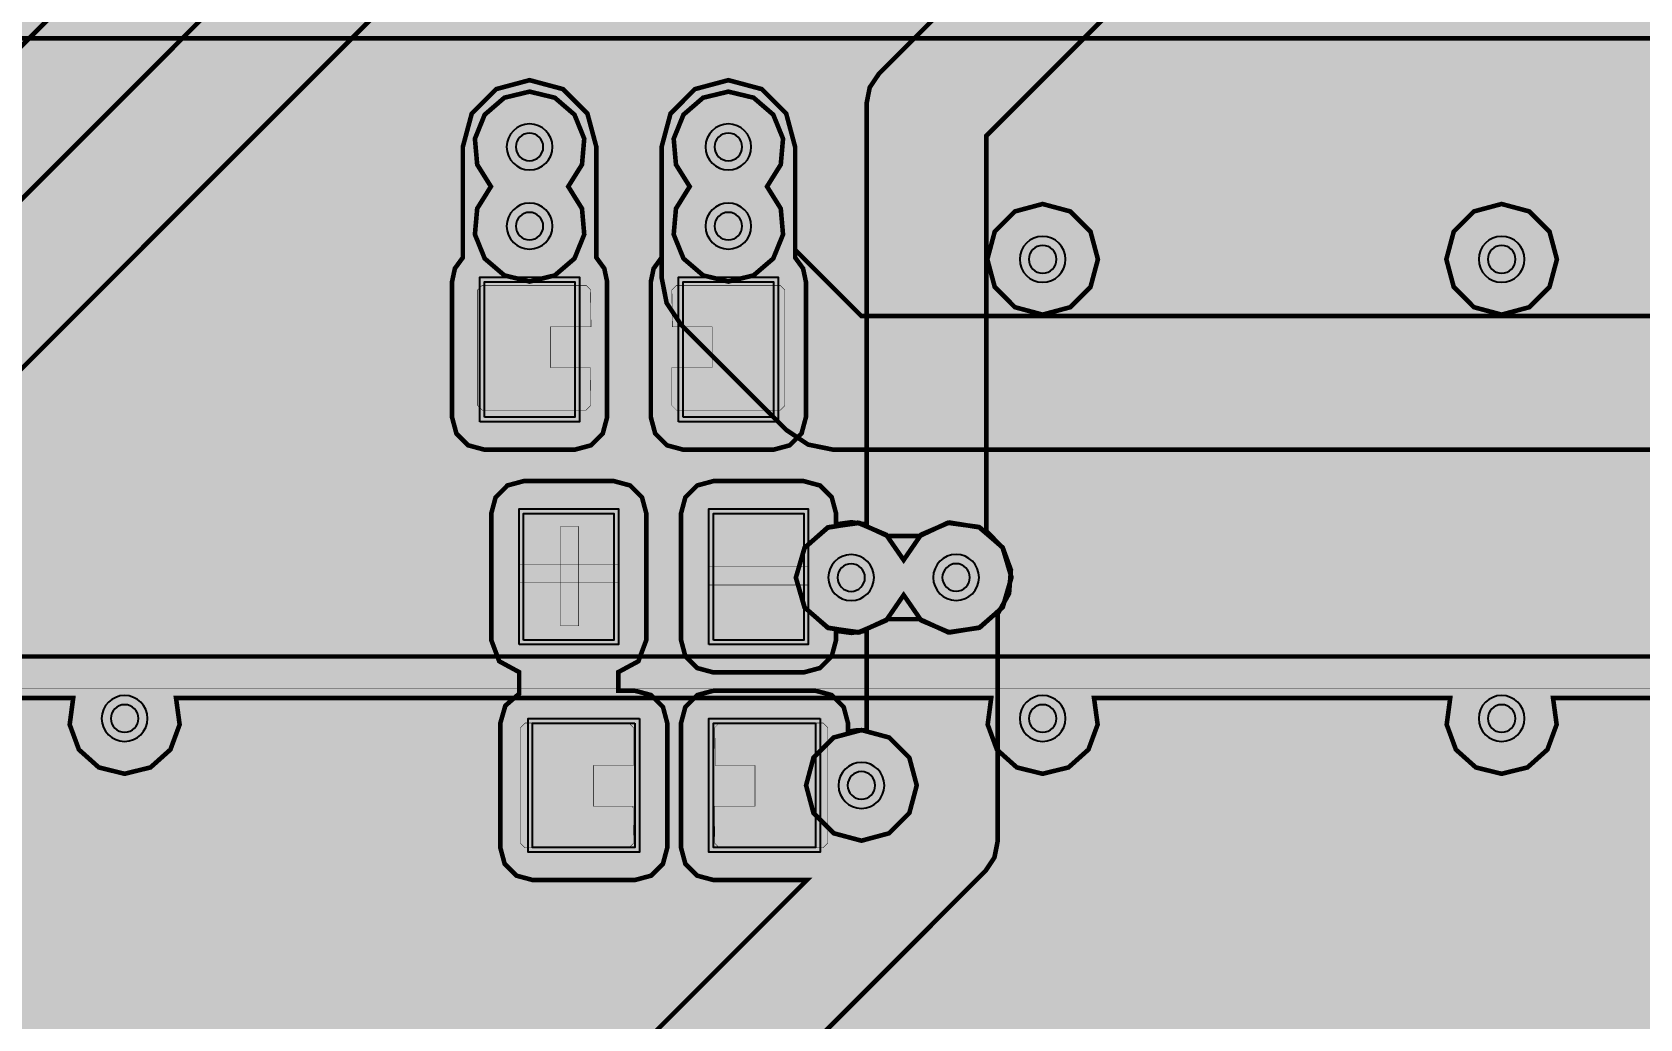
# Model space of a CAD drawing. Header units: millimetres. Extents: x -61 to 56, y -72 to 70.
# Drawn here: x -15.11 to 2.69, y -29.9 to -18.99 of the extents above; entities that cross this region are included whole.
import ezdxf

# ---------------------------------------------------------------- set-up
doc = ezdxf.new("R2010")
doc.units = ezdxf.units.MM
doc.header["$MEASUREMENT"] = 0
for name, color, linetype, true_color in [('02GND', 7, 'Continuous', 0x999966), ('03POWER', 7, 'Continuous', 0x008000), ('Bottom-Layer', 7, 'Continuous', 0x0000ff), ('Document-Layer', 7, 'Continuous', 0xffffff), ('Hole-Layer', 7, 'Continuous', 0x222222), ('Multi-Layer', 7, 'Continuous', 0xc0c0c0), ('Top-Layer', 7, 'Continuous', 0xff0000), ('Top-Paste-Mask-Layer', 7, 'Continuous', 0x808080), ('Top-Silkscreen-Layer', 7, 'Continuous', 0xffcc00), ('Top-Solder-Mask-Layer', 7, 'Continuous', 0x800080)]:
    doc.layers.add(name, color=color, linetype=linetype, true_color=true_color)

msp = doc.modelspace()

# ---------------------------------------------------------------- hatches: boundary and pattern name
at = {"layer": '02GND'}
for points in [[(-49.642, 52.153), (49.642, 52.153), (49.642, -62.142), (-49.642, -62.142)], [(-9.6, -21.748), (-9.321, -21.68), (-9.103, -21.493), (-8.995, -21.227), (-9.02, -20.941), (-9.172, -20.697), (-9.02, -20.454), (-8.995, -20.168), (-9.103, -19.902), (-9.321, -19.714), (-9.6, -19.647), (-9.879, -19.714), (-10.097, -19.902), (-10.205, -20.168), (-10.18, -20.454), (-10.028, -20.697), (-10.18, -20.941), (-10.205, -21.227), (-10.097, -21.493), (-9.879, -21.68)], [(-7.4, -21.748), (-7.121, -21.68), (-6.903, -21.493), (-6.795, -21.227), (-6.82, -20.941), (-6.972, -20.697), (-6.82, -20.454), (-6.795, -20.168), (-6.903, -19.902), (-7.121, -19.714), (-7.4, -19.647), (-7.679, -19.714), (-7.897, -19.902), (-8.005, -20.168), (-7.98, -20.454), (-7.828, -20.697), (-7.98, -20.941), (-8.005, -21.227), (-7.897, -21.493), (-7.679, -21.68)], [(-6.653, -25.024), (-6.558, -25.351), (-6.302, -25.577), (-5.966, -25.631), (-5.653, -25.497), (-5.46, -25.216), (-5.266, -25.497), (-4.952, -25.63), (-4.616, -25.575), (-4.362, -25.348), (-4.267, -25.021), (-4.362, -24.694), (-4.618, -24.468), (-4.954, -24.414), (-5.267, -24.548), (-5.46, -24.829), (-5.654, -24.549), (-5.968, -24.416), (-6.304, -24.471), (-6.558, -24.697)], [(-6.54, -27.322), (-6.458, -27.628), (-6.234, -27.852), (-5.927, -27.934), (-5.621, -27.852), (-5.397, -27.628), (-5.315, -27.322), (-5.397, -27.016), (-5.621, -26.792), (-5.927, -26.71), (-6.234, -26.792), (-6.458, -27.016)]]:
    msp.add_hatch(color=256, dxfattribs=at).paths.add_polyline_path(points)
at = {"layer": '03POWER'}
for points in [[(48.499, -56.042), (48.581, -56.348), (48.806, -56.572), (49.112, -56.654), (49.418, -56.571), (49.642, -56.346), (49.642, -62.142), (44.192, -62.142), (44.393, -61.957), (44.493, -61.703), (44.472, -61.43), (45.189, -61.704), (45.95, -61.804), (46.713, -61.727), (47.438, -61.475), (48.085, -61.064), (48.62, -60.514), (49.014, -59.855), (49.245, -59.123), (49.302, -58.358), (49.18, -57.601), (48.887, -56.892), (48.438, -56.269), (47.858, -55.767), (47.177, -55.412), (46.434, -55.224), (45.666, -55.212), (44.917, -55.378), (44.226, -55.712), (43.631, -56.196), (43.164, -56.805), (42.849, -57.504), (42.704, -58.258), (42.737, -59.024), (42.946, -59.763), (43.32, -60.433), (43.838, -60.999), (-43.362, -60.999), (-43.621, -61.056), (-43.831, -61.218), (-43.953, -61.453), (-43.964, -61.718), (-43.863, -61.963), (-43.667, -62.142), (-49.642, -62.142), (-49.642, -56.582), (-49.433, -56.797), (-49.148, -56.888), (-48.853, -56.832), (-49.162, -57.541), (-49.298, -58.303), (-49.253, -59.075), (-49.03, -59.816), (-48.641, -60.484), (-48.107, -61.044), (-47.458, -61.464), (-46.728, -61.722), (-45.959, -61.803), (-45.192, -61.703), (-44.469, -61.428), (-43.83, -60.992), (-43.31, -60.419), (-42.937, -59.741), (-42.732, -58.995), (-42.707, -58.222), (-42.861, -57.464), (-43.188, -56.763), (-43.668, -56.157), (-44.277, -55.679), (-44.979, -55.356), (-45.738, -55.205), (-46.511, -55.234), (-47.256, -55.443), (-47.932, -55.818), (-48.502, -56.341), (-48.5, -56.309), (-48.499, -56.277), (-48.499, 51.315), (-19.403, 51.315), (-19.629, 51.144), (-19.755, 50.889), (-19.751, 50.604), (-19.619, 50.352), (-19.388, 50.187), (-19.658, 49.977), (-19.773, 49.655), (-19.698, 49.322), (-19.455, 49.081), (-19.684, 48.858), (-19.769, 48.551), (-19.689, 48.242), (-19.463, 48.016), (-19.155, 47.934), (-18.847, 48.018), (-18.624, 48.246), (-18.545, 48.556), (-18.633, 48.863), (-18.864, 49.083), (-18.625, 49.324), (-18.551, 49.655), (-18.665, 49.975), (-18.931, 50.185), (-18.698, 50.349), (-18.565, 50.601), (-18.56, 50.887), (-18.685, 51.143), (-18.912, 51.315), (48.426, 51.315), (48.499, 51.242)], [(22.849, 14.008), (22.931, 13.703), (23.153, 13.479), (23.457, 13.396), (23.763, 13.475), (23.763, -5.557), (23.538, -5.683), (23.384, -5.89), (23.33, -6.142), (23.384, -6.394), (23.538, -6.602), (23.763, -6.727), (23.763, -10.399), (23.491, -10.504), (23.299, -10.723), (23.23, -11.006), (23.299, -11.289), (23.491, -11.508), (23.763, -11.613), (23.763, -18.066), (15.932, -25.896), (-24.557, -25.896), (-24.694, -25.924), (-24.811, -26.001), (-28.007, -29.198), (-28.085, -29.314), (-28.112, -29.451), (-28.112, -54.99), (-28.085, -55.127), (-28.007, -55.243), (-26.976, -56.274), (-26.86, -56.352), (-26.723, -56.379), (9.142, -56.379), (9.279, -56.352), (9.395, -56.274), (10.695, -54.974), (10.772, -54.858), (10.799, -54.721), (10.799, -52.307), (11.028, -52.521), (11.331, -52.594), (11.632, -52.508), (11.85, -52.284), (11.93, -51.982), (11.85, -51.68), (11.632, -51.456), (11.331, -51.37), (11.028, -51.443), (10.799, -51.657), (10.799, -47.227), (10.995, -47.422), (11.255, -47.511), (11.529, -47.477), (11.76, -47.326), (11.901, -47.089), (11.924, -46.815), (12.235, -46.82), (12.508, -46.673), (12.674, -46.41), (12.689, -46.1), (12.55, -45.822), (12.293, -45.648), (11.983, -45.623), (11.701, -45.753), (11.519, -46.004), (11.484, -46.313), (11.224, -46.297), (10.981, -46.391), (10.799, -46.577), (10.799, -42.147), (11.028, -42.361), (11.331, -42.434), (11.632, -42.348), (11.85, -42.124), (11.93, -41.822), (11.85, -41.52), (11.632, -41.296), (11.331, -41.21), (11.028, -41.283), (10.799, -41.497), (10.799, -38.045), (11.003, -37.842), (11.303, -37.861), (11.576, -37.736), (11.756, -37.495), (11.8, -37.198), (21.07, -37.198), (21.334, -37.337), (21.633, -37.334), (21.895, -37.19), (21.992, -37.155), (22.076, -37.093), (32.363, -26.806), (32.441, -26.689), (32.468, -26.552), (32.468, -1.1), (32.789, -1.031), (33.029, -0.805), (33.117, -0.489), (33.029, -0.172), (32.789, 0.054), (32.468, 0.122), (32.468, 3.331), (32.469, 3.354), (32.47, 3.377), (32.469, 3.4), (32.468, 3.422), (32.468, 16.054), (32.441, 16.191), (32.363, 16.308), (30.904, 17.766), (31.094, 18.043), (31.109, 18.378), (30.946, 18.671), (30.652, 18.834), (30.317, 18.817), (30.041, 18.627), (29.934, 18.688), (29.813, 18.709), (26.824, 18.709), (27.107, 18.822), (27.3, 19.057), (27.357, 19.356), (27.262, 19.645), (27.04, 19.853), (26.746, 19.928), (26.451, 19.853), (26.229, 19.645), (26.135, 19.356), (26.191, 19.057), (26.385, 18.822), (26.667, 18.709), (26.105, 18.709), (25.968, 18.682), (25.852, 18.604), (23.868, 16.62), (23.79, 16.504), (23.763, 16.367), (23.763, 14.541), (23.457, 14.62), (23.153, 14.537), (22.931, 14.313)], [(-27.652, -29.493), (-24.845, -26.686), (-24.698, -26.99), (-24.413, -27.17), (-24.076, -27.171), (-23.789, -26.994), (-23.64, -26.692), (-23.673, -26.356), (-14.651, -26.356), (-14.69, -26.649), (-14.588, -26.926), (-14.368, -27.123), (-14.082, -27.194), (-13.795, -27.123), (-13.575, -26.926), (-13.473, -26.649), (-13.513, -26.356), (-4.491, -26.356), (-4.53, -26.649), (-4.428, -26.926), (-4.208, -27.123), (-3.922, -27.194), (-3.635, -27.123), (-3.415, -26.926), (-3.313, -26.649), (-3.353, -26.356), (0.589, -26.356), (0.55, -26.649), (0.652, -26.926), (0.872, -27.123), (1.158, -27.194), (1.445, -27.123), (1.665, -26.926), (1.767, -26.649), (1.727, -26.356), (10.749, -26.356), (10.71, -26.649), (10.812, -26.926), (11.032, -27.123), (11.318, -27.194), (11.605, -27.123), (11.825, -26.926), (11.927, -26.649), (11.887, -26.356), (16.081, -26.356), (16.12, -26.348), (16.153, -26.326), (20.875, -21.604), (21.016, -21.903), (21.292, -22.085), (21.623, -22.097), (21.911, -21.935), (22.073, -21.646), (22.061, -21.316), (21.88, -21.04), (21.581, -20.898), (24.193, -18.286), (24.215, -18.253), (24.223, -18.214), (24.223, -11.485), (24.393, -11.272), (24.454, -11.006), (24.393, -10.74), (24.223, -10.527), (24.223, -6.686), (24.465, -6.461), (24.554, -6.142), (24.465, -5.824), (24.223, -5.598), (24.223, 16.325), (26.147, 18.249), (29.771, 18.249), (29.916, 18.105), (30.08, 17.805), (30.38, 17.64), (32.008, 16.012), (32.008, 14.546), (31.729, 14.664), (31.427, 14.633), (31.177, 14.461), (31.04, 14.19), (30.75, 14.208), (30.484, 14.091), (30.302, 13.864), (30.246, 13.578), (30.327, 13.299), (30.529, 13.089), (30.805, 12.996), (31.092, 13.04), (31.327, 13.213), (31.455, 13.474), (31.743, 13.455), (32.008, 13.571), (32.008, 9.466), (31.696, 9.588), (31.366, 9.526), (31.118, 9.301), (31.026, 8.978), (31.118, 8.656), (31.366, 8.43), (31.696, 8.369), (32.008, 8.49), (32.008, 3.97), (31.732, 3.976), (31.482, 3.86), (31.308, 3.646), (31.245, 3.377), (31.308, 3.108), (31.482, 2.894), (31.732, 2.778), (32.008, 2.783), (32.008, -0.131), (31.922, -0.301), (31.893, -0.489), (31.922, -0.676), (32.008, -0.846), (32.008, -10.854), (31.696, -10.732), (31.366, -10.794), (31.118, -11.019), (31.026, -11.342), (31.118, -11.664), (31.366, -11.89), (31.696, -11.951), (32.008, -11.83), (32.008, -15.934), (31.696, -15.812), (31.366, -15.874), (31.118, -16.099), (31.026, -16.422), (31.118, -16.744), (31.366, -16.97), (31.696, -17.031), (32.008, -16.91), (32.008, -26.094), (31.693, -25.972), (31.361, -26.036), (31.114, -26.267), (31.026, -26.593), (31.125, -26.916), (31.381, -27.137), (22.034, -36.485), (21.822, -36.236), (21.513, -36.131), (21.193, -36.2), (20.955, -36.424), (20.866, -36.738), (11.512, -36.738), (11.263, -36.651), (11, -36.678), (10.773, -36.812), (10.623, -37.03), (10.58, -37.29), (10.649, -37.545), (10.369, -37.825), (10.347, -37.858), (10.34, -37.897), (10.34, -54.679), (9.1, -55.919), (-26.681, -55.919), (-27.652, -54.948)], [(-7.4, -21.748), (-7.121, -21.68), (-6.903, -21.493), (-6.795, -21.227), (-6.82, -20.941), (-6.972, -20.697), (-6.82, -20.454), (-6.795, -20.168), (-6.903, -19.902), (-7.121, -19.714), (-7.4, -19.647), (-7.679, -19.714), (-7.897, -19.902), (-8.005, -20.168), (-7.98, -20.454), (-7.828, -20.697), (-7.98, -20.941), (-8.005, -21.227), (-7.897, -21.493), (-7.679, -21.68)], [(-4.534, -21.502), (-4.452, -21.808), (-4.228, -22.032), (-3.922, -22.114), (-3.616, -22.032), (-3.392, -21.808), (-3.31, -21.502), (-3.392, -21.196), (-3.616, -20.972), (-3.922, -20.89), (-4.228, -20.972), (-4.452, -21.196)], [(0.546, -21.502), (0.628, -21.808), (0.852, -22.032), (1.158, -22.114), (1.464, -22.032), (1.688, -21.808), (1.77, -21.502), (1.688, -21.196), (1.464, -20.972), (1.158, -20.89), (0.852, -20.972), (0.628, -21.196)], [(-6.653, -25.024), (-6.558, -25.351), (-6.302, -25.577), (-5.966, -25.631), (-5.653, -25.497), (-5.46, -25.216), (-5.266, -25.497), (-4.952, -25.63), (-4.616, -25.575), (-4.362, -25.348), (-4.267, -25.021), (-4.362, -24.694), (-4.618, -24.468), (-4.954, -24.414), (-5.267, -24.548), (-5.46, -24.829), (-5.654, -24.549), (-5.968, -24.416), (-6.304, -24.471), (-6.558, -24.697)]]:
    msp.add_hatch(color=256, dxfattribs=at).paths.add_polyline_path(points)
at = {"layer": 'Bottom-Layer'}
for points in [[(-49.642, -62.142), (-49.642, 52.153), (49.642, 52.153), (49.642, -62.142)], [(-35.586, -23.126), (-40.612, -23.126), (-41.097, -23.042), (-41.581, -23.124), (-42.011, -23.362), (-42.338, -23.729), (-42.524, -24.184), (-42.541, -24.157), (-42.559, -24.132), (-42.441, -23.865), (-42.46, -23.574), (-42.611, -23.325), (-42.861, -23.174), (-43.152, -23.155), (-43.418, -23.273), (-43.685, -23.155), (-43.976, -23.174), (-44.225, -23.325), (-44.376, -23.574), (-44.395, -23.865), (-44.277, -24.132), (-44.39, -24.373), (-44.39, -24.639), (-44.277, -24.88), (-44.395, -25.147), (-44.376, -25.438), (-44.225, -25.687), (-43.976, -25.838), (-43.685, -25.857), (-43.418, -25.739), (-43.152, -25.857), (-42.861, -25.838), (-42.611, -25.687), (-42.46, -25.438), (-42.441, -25.147), (-42.559, -24.88), (-42.54, -24.853), (-42.522, -24.825), (-42.334, -25.277), (-42.007, -25.642), (-41.578, -25.878), (-41.095, -25.958), (-40.612, -25.874), (-35.017, -25.874), (-34.661, -25.827), (-34.33, -25.69), (-34.045, -25.472), (-27.631, -19.058), (28.655, -19.058), (33.989, -24.392), (34.273, -24.61), (34.605, -24.747), (34.96, -24.794), (42.487, -24.794), (42.618, -24.964), (42.823, -25.028), (45.323, -25.028), (45.502, -24.98), (45.633, -24.849), (45.681, -24.67), (45.681, -22.17), (45.633, -21.991), (45.502, -21.86), (45.323, -21.812), (42.823, -21.812), (42.618, -21.876), (42.487, -22.046), (35.53, -22.046), (30.196, -16.712), (29.911, -16.493), (29.58, -16.356), (29.224, -16.309), (-28.2, -16.309), (-28.556, -16.356), (-28.887, -16.493), (-29.172, -16.712)], [(23.447, -23.609), (25.607, -25.768), (25.938, -25.96), (26.321, -25.96), (26.652, -25.768), (26.843, -25.437), (26.843, -25.054), (26.652, -24.723), (24.276, -22.347), (24.036, -22.187), (23.753, -22.13), (-5.928, -22.13), (-6.661, -21.397), (-6.661, -20.259), (-6.76, -19.89), (-7.03, -19.619), (-7.4, -19.52), (-7.77, -19.619), (-8.04, -19.89), (-8.139, -20.259), (-8.139, -21.703), (-8.083, -21.986), (-7.923, -22.226), (-6.756, -23.392), (-6.517, -23.552), (-6.234, -23.609)], [(-9.6, -21.748), (-9.321, -21.68), (-9.103, -21.493), (-8.995, -21.227), (-9.02, -20.941), (-9.172, -20.697), (-9.02, -20.454), (-8.995, -20.168), (-9.103, -19.902), (-9.321, -19.714), (-9.6, -19.647), (-9.879, -19.714), (-10.097, -19.902), (-10.205, -20.168), (-10.18, -20.454), (-10.028, -20.697), (-10.18, -20.941), (-10.205, -21.227), (-10.097, -21.493), (-9.879, -21.68)], [(-4.267, -25.02), (-4.366, -24.688), (-4.629, -24.463), (-4.972, -24.417), (-5.285, -24.564), (-5.637, -24.564), (-5.95, -24.418), (-6.293, -24.466), (-6.555, -24.691), (-6.653, -25.023), (-6.555, -25.355), (-6.293, -25.581), (-5.95, -25.629), (-5.637, -25.483), (-5.282, -25.483), (-4.968, -25.628), (-4.625, -25.579), (-4.364, -25.352)], [(-6.54, -27.322), (-6.458, -27.628), (-6.234, -27.852), (-5.927, -27.934), (-5.621, -27.852), (-5.397, -27.628), (-5.315, -27.322), (-5.397, -27.016), (-5.621, -26.792), (-5.927, -26.71), (-6.234, -26.792), (-6.458, -27.016)]]:
    msp.add_hatch(color=256, dxfattribs=at).paths.add_polyline_path(points)
at = {"layer": 'Document-Layer'}
for points in [[(-9.057, -24.458), (-9.057, -25.558), (-9.257, -25.558), (-9.257, -24.458)], [(-9.057, -24.458), (-9.057, -25.558), (-9.257, -25.558), (-9.257, -24.458)], [(-8.61, -25.074), (-9.71, -25.074), (-9.71, -24.874), (-8.61, -24.874)], [(-8.61, -25.074), (-9.71, -25.074), (-9.71, -24.874), (-8.61, -24.874)], [(-7.622, -24.905), (-6.522, -24.905), (-6.522, -25.105), (-7.622, -25.105)], [(-7.622, -24.905), (-6.522, -24.905), (-6.522, -25.105), (-7.622, -25.105)]]:
    msp.add_hatch(color=256, dxfattribs=at).paths.add_polyline_path(points)
at = {"layer": 'Top-Layer'}
for points in [[(-49.642, -62.142), (-49.642, 52.153), (49.642, 52.153), (49.642, -62.142)], [(-2.332, -9.823), (-6.616, -14.107), (-11.359, -14.107), (-11.544, -14.144), (-11.702, -14.249), (-20.015, -22.562), (-23.704, -22.562), (-23.89, -22.599), (-24.047, -22.704), (-27.858, -26.515), (-32.964, -26.515), (-32.964, -26.295), (-33.012, -26.116), (-33.143, -25.985), (-33.322, -25.937), (-34.672, -25.937), (-34.851, -25.985), (-34.982, -26.116), (-35.03, -26.295), (-35.03, -26.515), (-35.171, -26.515), (-35.171, -26.434), (-35.219, -26.255), (-35.35, -26.124), (-35.53, -26.076), (-36.907, -26.076), (-37.086, -26.124), (-37.217, -26.255), (-37.265, -26.434), (-37.265, -27.566), (-37.217, -27.745), (-37.086, -27.876), (-36.907, -27.924), (-35.53, -27.924), (-35.35, -27.876), (-35.219, -27.745), (-35.171, -27.566), (-35.171, -27.485), (-35.03, -27.485), (-35.03, -27.705), (-34.982, -27.884), (-34.851, -28.015), (-34.672, -28.063), (-33.322, -28.063), (-33.143, -28.015), (-33.012, -27.884), (-32.964, -27.705), (-32.964, -27.485), (-27.657, -27.485), (-27.471, -27.448), (-27.314, -27.343), (-23.503, -23.532), (-19.814, -23.532), (-19.628, -23.495), (-19.471, -23.39), (-11.158, -15.077), (-6.415, -15.077), (-6.229, -15.04), (-6.072, -14.935), (-1.504, -10.367), (-1.399, -10.209), (-1.362, -10.024), (-1.362, 0.908), (-0.228, 2.042), (0.08, 2.176), (0.272, 2.452), (0.289, 2.788), (0.125, 3.082), (-0.169, 3.245), (-0.505, 3.229), (-0.781, 3.037), (-0.915, 2.728), (-2.19, 1.452), (-2.295, 1.295), (-2.332, 1.109)], [(1.26, -12.456), (-5.735, -19.451), (-5.835, -19.6), (-5.87, -19.776), (-5.87, -24.435), (-6.039, -24.411), (-6.208, -24.434), (-6.208, -24.314), (-6.256, -24.135), (-6.387, -24.004), (-6.566, -23.956), (-7.566, -23.956), (-7.745, -24.004), (-7.876, -24.135), (-7.924, -24.314), (-7.924, -25.714), (-7.876, -25.893), (-7.745, -26.024), (-7.566, -26.072), (-6.566, -26.072), (-6.387, -26.024), (-6.256, -25.893), (-6.208, -25.714), (-6.208, -25.612), (-6.039, -25.635), (-5.87, -25.611), (-5.87, -26.713), (-5.974, -26.712), (-6.076, -26.728), (-6.076, -26.634), (-6.124, -26.454), (-6.255, -26.323), (-6.434, -26.275), (-7.566, -26.275), (-7.745, -26.323), (-7.876, -26.454), (-7.924, -26.634), (-7.924, -28.011), (-7.876, -28.19), (-7.745, -28.321), (-7.566, -28.369), (-6.53, -28.369), (-11.976, -33.815), (-12.076, -33.964), (-12.111, -34.14), (-12.111, -34.589), (-12.253, -34.801), (-12.303, -35.052), (-12.303, -36.264), (-12.228, -36.568), (-12.019, -36.802), (-11.726, -36.912), (-11.415, -36.872), (-11.159, -36.691), (-11.016, -36.412), (-10.874, -36.691), (-10.617, -36.872), (-10.306, -36.912), (-10.013, -36.802), (-9.804, -36.568), (-9.729, -36.264), (-9.729, -36.044), (-9.65, -35.858), (-9.623, -35.658), (-9.623, -34.398), (-9.694, -34.078), (-9.894, -33.818), (-10.185, -33.666), (-10.512, -33.652), (-8.301, -31.44), (-8.301, -34.589), (-8.443, -34.801), (-8.493, -35.052), (-8.493, -36.264), (-8.406, -36.59), (-8.167, -36.829), (-7.841, -36.916), (-7.515, -36.829), (-7.276, -36.59), (-7.189, -36.264), (-7.189, -35.631), (-6.982, -35.486), (-6.908, -35.246), (-6.997, -35.01), (-7.212, -34.879), (-7.278, -34.723), (-7.381, -34.589), (-7.381, -31.095), (-4.554, -28.268), (-4.455, -28.119), (-4.42, -27.943), (-4.42, -25.426), (-4.293, -25.199), (-4.273, -24.939), (-4.362, -24.695), (-4.544, -24.51), (-4.544, -20.135), (2.451, -13.139), (2.551, -12.99), (2.586, -12.814), (2.586, 2.128), (2.806, 2.362), (2.877, 2.675), (2.78, 2.981), (2.541, 3.195), (2.227, 3.26), (1.923, 3.157), (1.619, 3.26), (1.305, 3.195), (1.066, 2.981), (0.969, 2.675), (1.04, 2.362), (1.26, 2.128)], [(-24.969, -34.408), (-25.026, -34.478), (-25.069, -34.557), (-25.236, -34.78), (-25.296, -35.052), (-25.296, -36.264), (-25.221, -36.568), (-25.012, -36.802), (-24.719, -36.912), (-24.408, -36.872), (-24.151, -36.691), (-24.009, -36.412), (-23.866, -36.691), (-23.61, -36.872), (-23.299, -36.912), (-23.005, -36.802), (-22.797, -36.568), (-22.722, -36.264), (-22.722, -35.052), (-22.748, -34.868), (-22.825, -34.699), (-22.825, -34.67), (-22.763, -34.357), (-22.867, -34.056), (-23.108, -33.847), (-21.294, -32.033), (-21.294, -34.589), (-21.436, -34.801), (-21.486, -35.052), (-21.486, -36.264), (-21.399, -36.59), (-21.16, -36.829), (-20.834, -36.916), (-20.508, -36.829), (-20.269, -36.59), (-20.182, -36.264), (-20.182, -35.631), (-19.975, -35.486), (-19.901, -35.246), (-19.99, -35.01), (-20.205, -34.879), (-20.271, -34.723), (-20.374, -34.589), (-20.374, -31.688), (-17.56, -28.874), (-17.461, -28.725), (-17.426, -28.549), (-17.426, -25.417), (-17.284, -25.125), (-17.311, -24.801), (-9.613, -17.103), (-4.711, -17.103), (-4.536, -17.068), (-4.386, -16.968), (0.69, -11.892), (0.789, -11.743), (0.824, -11.567), (0.824, -0.235), (1.063, -0.088), (1.211, 0.149), (1.237, 0.428), (1.137, 0.69), (0.93, 0.879), (0.661, 0.957), (0.386, 0.906), (0.161, 0.739), (-0.063, 0.906), (-0.338, 0.957), (-0.607, 0.879), (-0.814, 0.69), (-0.914, 0.428), (-0.888, 0.149), (-0.74, -0.088), (-0.501, -0.235), (-0.501, -11.208), (-5.07, -15.777), (-9.972, -15.777), (-10.147, -15.812), (-10.297, -15.912), (-18.718, -24.333), (-18.766, -24.389), (-18.804, -24.452), (-19.003, -24.403), (-19.208, -24.423), (-19.208, -24.314), (-19.256, -24.135), (-19.387, -24.004), (-19.566, -23.956), (-20.566, -23.956), (-20.745, -24.004), (-20.876, -24.135), (-20.924, -24.314), (-20.924, -25.714), (-20.876, -25.893), (-20.745, -26.024), (-20.566, -26.072), (-19.566, -26.072), (-19.387, -26.024), (-19.256, -25.893), (-19.208, -25.714), (-19.208, -25.605), (-19.029, -25.626), (-18.853, -25.595), (-18.853, -26.714), (-18.965, -26.711), (-19.076, -26.728), (-19.076, -26.634), (-19.124, -26.454), (-19.255, -26.323), (-19.434, -26.275), (-20.566, -26.275), (-20.745, -26.323), (-20.876, -26.454), (-20.924, -26.634), (-20.924, -28.011), (-20.876, -28.19), (-20.745, -28.321), (-20.566, -28.369), (-19.434, -28.369), (-19.255, -28.321), (-19.124, -28.19), (-19.076, -28.011), (-19.076, -27.916), (-18.965, -27.933), (-18.853, -27.93), (-18.853, -28.292)], [(-10.458, -21.75), (-10.458, -23.25), (-10.41, -23.429), (-10.279, -23.56), (-10.1, -23.608), (-9.1, -23.608), (-8.921, -23.56), (-8.79, -23.429), (-8.742, -23.25), (-8.742, -21.75), (-8.773, -21.604), (-8.861, -21.483), (-8.861, -20.259), (-8.96, -19.89), (-9.23, -19.619), (-9.6, -19.52), (-9.97, -19.619), (-10.24, -19.89), (-10.339, -20.259), (-10.339, -21.483), (-10.427, -21.604)], [(-8.258, -21.75), (-8.258, -23.25), (-8.21, -23.429), (-8.079, -23.56), (-7.9, -23.608), (-6.9, -23.608), (-6.721, -23.56), (-6.59, -23.429), (-6.542, -23.25), (-6.542, -21.75), (-6.573, -21.604), (-6.661, -21.483), (-6.661, -20.259), (-6.76, -19.89), (-7.03, -19.619), (-7.4, -19.52), (-7.77, -19.619), (-8.04, -19.89), (-8.139, -20.259), (-8.139, -21.483), (-8.227, -21.604)], [(-10.1, -23.25), (-10.1, -21.75), (-9.1, -21.75), (-9.1, -23.25)], [(-7.9, -23.25), (-7.9, -21.75), (-6.9, -21.75), (-6.9, -23.25)], [(-9.924, -26.634), (-9.924, -28.011), (-9.876, -28.19), (-9.745, -28.321), (-9.566, -28.369), (-8.434, -28.369), (-8.255, -28.321), (-8.124, -28.19), (-8.076, -28.011), (-8.076, -26.634), (-8.124, -26.454), (-8.255, -26.323), (-8.434, -26.275), (-8.618, -26.275), (-8.618, -26.069), (-8.396, -25.949), (-8.308, -25.714), (-8.308, -24.314), (-8.356, -24.135), (-8.487, -24.004), (-8.666, -23.956), (-9.666, -23.956), (-9.845, -24.004), (-9.976, -24.135), (-10.024, -24.314), (-10.024, -25.714), (-9.936, -25.949), (-9.715, -26.069), (-9.715, -26.308), (-9.868, -26.44)], [(-9.666, -25.714), (-9.666, -24.314), (-8.666, -24.314), (-8.666, -25.714)], [(-7.566, -25.714), (-7.566, -24.314), (-6.566, -24.314), (-6.566, -25.714)], [(-8.434, -26.634), (-8.434, -28.011), (-9.566, -28.011), (-9.566, -26.634)], [(-6.434, -26.634), (-6.434, -28.011), (-7.566, -28.011), (-7.566, -26.634)]]:
    msp.add_hatch(color=256, dxfattribs=at).paths.add_polyline_path(points)
at = {"layer": 'Top-Paste-Mask-Layer'}
for points in [[(-10.175, -23.12), (-10.175, -21.84), (-10.125, -21.79), (-8.975, -21.79), (-8.925, -21.84), (-8.92, -22.25), (-9.37, -22.25), (-9.37, -22.7), (-8.93, -22.7), (-8.925, -23.12), (-8.975, -23.17), (-10.125, -23.17)], [(-10.175, -23.12), (-10.175, -21.84), (-10.125, -21.79), (-8.975, -21.79), (-8.925, -21.84), (-8.92, -22.25), (-9.37, -22.25), (-9.37, -22.7), (-8.93, -22.7), (-8.925, -23.12), (-8.975, -23.17), (-10.125, -23.17)], [(-8.025, -23.12), (-8.025, -22.7), (-7.58, -22.7), (-7.58, -22.25), (-8.02, -22.25), (-8.025, -21.84), (-7.975, -21.79), (-6.825, -21.79), (-6.775, -21.84), (-6.775, -23.12), (-6.825, -23.17), (-7.975, -23.17)], [(-8.025, -23.12), (-8.025, -22.7), (-7.58, -22.7), (-7.58, -22.25), (-8.02, -22.25), (-8.025, -21.84), (-7.975, -21.79), (-6.825, -21.79), (-6.775, -21.84), (-6.775, -23.12), (-6.825, -23.17), (-7.975, -23.17)], [(-9.666, -25.714), (-9.666, -24.314), (-8.666, -24.314), (-8.666, -25.714)], [(-7.566, -25.714), (-7.566, -24.314), (-6.566, -24.314), (-6.566, -25.714)], [(-8.45, -26.682), (-8.45, -27.102), (-8.895, -27.102), (-8.895, -27.552), (-8.455, -27.552), (-8.45, -27.962), (-8.5, -28.012), (-9.65, -28.012), (-9.7, -27.962), (-9.7, -26.682), (-9.65, -26.632), (-8.5, -26.632)], [(-8.45, -26.682), (-8.45, -27.102), (-8.895, -27.102), (-8.895, -27.552), (-8.455, -27.552), (-8.45, -27.962), (-8.5, -28.012), (-9.65, -28.012), (-9.7, -27.962), (-9.7, -26.682), (-9.65, -26.632), (-8.5, -26.632)], [(-6.3, -26.682), (-6.3, -27.962), (-6.35, -28.012), (-7.5, -28.012), (-7.55, -27.962), (-7.555, -27.552), (-7.105, -27.552), (-7.105, -27.102), (-7.545, -27.102), (-7.55, -26.682), (-7.5, -26.632), (-6.35, -26.632)], [(-6.3, -26.682), (-6.3, -27.962), (-6.35, -28.012), (-7.5, -28.012), (-7.55, -27.962), (-7.555, -27.552), (-7.105, -27.552), (-7.105, -27.102), (-7.545, -27.102), (-7.55, -26.682), (-7.5, -26.632), (-6.35, -26.632)]]:
    msp.add_hatch(color=256, dxfattribs=at).paths.add_polyline_path(points)
at = {"layer": 'Top-Solder-Mask-Layer'}
for points in [[(-10.151, -23.301), (-10.151, -21.699), (-9.049, -21.699), (-9.049, -23.301)], [(-7.951, -23.301), (-7.951, -21.699), (-6.849, -21.699), (-6.849, -23.301)], [(-9.717, -25.765), (-9.717, -24.263), (-8.616, -24.263), (-8.616, -25.765)], [(-7.617, -25.765), (-7.617, -24.263), (-6.515, -24.263), (-6.515, -25.765)], [(-8.383, -26.583), (-8.383, -28.061), (-9.617, -28.061), (-9.617, -26.583)], [(-6.383, -26.583), (-6.383, -28.061), (-7.617, -28.061), (-7.617, -26.583)]]:
    msp.add_hatch(color=256, dxfattribs=at).paths.add_polyline_path(points)

# ---------------------------------------------------------------- linework, layer by layer
at = {"layer": '02GND', "const_width": 0.0508}
for points in [[(-9.6, -21.748), (-9.321, -21.68), (-9.103, -21.493), (-8.995, -21.227), (-9.02, -20.941), (-9.172, -20.697), (-9.02, -20.454), (-8.995, -20.168), (-9.103, -19.902), (-9.321, -19.714), (-9.6, -19.647), (-9.879, -19.714), (-10.097, -19.902), (-10.205, -20.168), (-10.18, -20.454), (-10.028, -20.697), (-10.18, -20.941), (-10.205, -21.227), (-10.097, -21.493), (-9.879, -21.68)], [(-7.4, -21.748), (-7.121, -21.68), (-6.903, -21.493), (-6.795, -21.227), (-6.82, -20.941), (-6.972, -20.697), (-6.82, -20.454), (-6.795, -20.168), (-6.903, -19.902), (-7.121, -19.714), (-7.4, -19.647), (-7.679, -19.714), (-7.897, -19.902), (-8.005, -20.168), (-7.98, -20.454), (-7.828, -20.697), (-7.98, -20.941), (-8.005, -21.227), (-7.897, -21.493), (-7.679, -21.68)], [(-6.653, -25.024), (-6.558, -25.351), (-6.302, -25.577), (-5.966, -25.631), (-5.653, -25.497), (-5.46, -25.216), (-5.266, -25.497), (-4.952, -25.63), (-4.616, -25.575), (-4.362, -25.348), (-4.267, -25.021), (-4.362, -24.694), (-4.618, -24.468), (-4.954, -24.414), (-5.267, -24.548), (-5.46, -24.829), (-5.654, -24.549), (-5.968, -24.416), (-6.304, -24.471), (-6.558, -24.697)], [(-6.54, -27.322), (-6.458, -27.628), (-6.234, -27.852), (-5.927, -27.934), (-5.621, -27.852), (-5.397, -27.628), (-5.315, -27.322), (-5.397, -27.016), (-5.621, -26.792), (-5.927, -26.71), (-6.234, -26.792), (-6.458, -27.016)]]:
    msp.add_lwpolyline(points, close=True, dxfattribs=at)
at = {"layer": '03POWER'}
for points, const_width in [([(-27.754, -29.451), (-24.557, -26.255), (16.081, -26.255), (24.121, -18.214), (24.121, 16.367), (26.105, 18.351), (29.813, 18.351), (32.11, 16.054), (32.11, -26.552), (21.822, -36.84), (11.498, -36.84), (10.441, -37.897), (10.441, -54.721), (9.142, -56.021), (-26.723, -56.021), (-27.754, -54.99)], 0.00508), ([(-7.4, -21.748), (-7.121, -21.68), (-6.903, -21.493), (-6.795, -21.227), (-6.82, -20.941), (-6.972, -20.697), (-6.82, -20.454), (-6.795, -20.168), (-6.903, -19.902), (-7.121, -19.714), (-7.4, -19.647), (-7.679, -19.714), (-7.897, -19.902), (-8.005, -20.168), (-7.98, -20.454), (-7.828, -20.697), (-7.98, -20.941), (-8.005, -21.227), (-7.897, -21.493), (-7.679, -21.68)], 0.0508), ([(-4.534, -21.502), (-4.452, -21.808), (-4.228, -22.032), (-3.922, -22.114), (-3.616, -22.032), (-3.392, -21.808), (-3.31, -21.502), (-3.392, -21.196), (-3.616, -20.972), (-3.922, -20.89), (-4.228, -20.972), (-4.452, -21.196)], 0.0508), ([(0.546, -21.502), (0.628, -21.808), (0.852, -22.032), (1.158, -22.114), (1.464, -22.032), (1.688, -21.808), (1.77, -21.502), (1.688, -21.196), (1.464, -20.972), (1.158, -20.89), (0.852, -20.972), (0.628, -21.196)], 0.0508), ([(-6.653, -25.024), (-6.558, -25.351), (-6.302, -25.577), (-5.966, -25.631), (-5.653, -25.497), (-5.46, -25.216), (-5.266, -25.497), (-4.952, -25.63), (-4.616, -25.575), (-4.362, -25.348), (-4.267, -25.021), (-4.362, -24.694), (-4.618, -24.468), (-4.954, -24.414), (-5.267, -24.548), (-5.46, -24.829), (-5.654, -24.549), (-5.968, -24.416), (-6.304, -24.471), (-6.558, -24.697)], 0.0508)]:
    msp.add_lwpolyline(points, close=True, dxfattribs=dict(at, const_width=const_width))
at = {"layer": '03POWER', "const_width": 0.0508}
for points in [[(23.763, 13.475), (23.763, -5.557), (23.538, -5.683), (23.384, -5.89), (23.33, -6.142), (23.384, -6.394), (23.538, -6.602), (23.763, -6.727), (23.763, -10.399), (23.491, -10.504), (23.299, -10.723), (23.23, -11.006), (23.299, -11.289), (23.491, -11.508), (23.763, -11.613), (23.763, -18.066), (15.932, -25.896), (-24.557, -25.896)], [(-23.673, -26.356), (-14.651, -26.356), (-14.69, -26.649), (-14.588, -26.926), (-14.368, -27.123), (-14.082, -27.194), (-13.795, -27.123), (-13.575, -26.926), (-13.473, -26.649), (-13.513, -26.356), (-4.491, -26.356), (-4.53, -26.649), (-4.428, -26.926), (-4.208, -27.123), (-3.922, -27.194), (-3.635, -27.123), (-3.415, -26.926), (-3.313, -26.649), (-3.353, -26.356), (0.589, -26.356), (0.55, -26.649), (0.652, -26.926), (0.872, -27.123), (1.158, -27.194), (1.445, -27.123), (1.665, -26.926), (1.767, -26.649), (1.727, -26.356), (10.749, -26.356)]]:
    msp.add_lwpolyline(points, dxfattribs=at)
at = {"layer": 'Bottom-Layer'}
for points, const_width in [([(-27.631, -19.058), (28.655, -19.058), (33.989, -24.392)], 0.0508), ([(23.753, -22.13), (-5.928, -22.13), (-6.661, -21.397), (-6.661, -20.259), (-6.76, -19.89), (-7.03, -19.619), (-7.4, -19.52), (-7.77, -19.619), (-8.04, -19.89), (-8.139, -20.259), (-8.139, -21.703), (-8.083, -21.986), (-7.923, -22.226), (-6.756, -23.392), (-6.517, -23.552), (-6.234, -23.609), (23.447, -23.609)], 0.0508), ([(-7.4, -20.259), (-7.4, -21.135)], 0.762), ([(-7.4, -21.135), (-7.4, -21.703)], 0.762), ([(-7.4, -21.703), (-6.234, -22.87)], 0.762), ([(-6.234, -22.87), (23.753, -22.87)], 0.762), ([(-6.041, -25.023), (-4.881, -25.023)], 0.203)]:
    msp.add_lwpolyline(points, dxfattribs=dict(at, const_width=const_width))
at = {"layer": 'Bottom-Layer', "const_width": 0.0508}
for points in [[(-9.6, -21.748), (-9.321, -21.68), (-9.103, -21.493), (-8.995, -21.227), (-9.02, -20.941), (-9.172, -20.697), (-9.02, -20.454), (-8.995, -20.168), (-9.103, -19.902), (-9.321, -19.714), (-9.6, -19.647), (-9.879, -19.714), (-10.097, -19.902), (-10.205, -20.168), (-10.18, -20.454), (-10.028, -20.697), (-10.18, -20.941), (-10.205, -21.227), (-10.097, -21.493), (-9.879, -21.68)], [(-4.267, -25.02), (-4.366, -24.688), (-4.629, -24.463), (-4.972, -24.417), (-5.285, -24.564), (-5.637, -24.564), (-5.95, -24.418), (-6.293, -24.466), (-6.555, -24.691), (-6.653, -25.023), (-6.555, -25.355), (-6.293, -25.581), (-5.95, -25.629), (-5.637, -25.483), (-5.282, -25.483), (-4.968, -25.628), (-4.625, -25.579), (-4.364, -25.352)], [(-6.54, -27.322), (-6.458, -27.628), (-6.234, -27.852), (-5.927, -27.934), (-5.621, -27.852), (-5.397, -27.628), (-5.315, -27.322), (-5.397, -27.016), (-5.621, -26.792), (-5.927, -26.71), (-6.234, -26.792), (-6.458, -27.016)]]:
    msp.add_lwpolyline(points, close=True, dxfattribs=at)
at = {"layer": 'Document-Layer', "const_width": 0.00508}
for points in [[(-9.057, -24.458), (-9.057, -25.558), (-9.257, -25.558), (-9.257, -24.458)], [(-9.057, -24.458), (-9.057, -25.558), (-9.257, -25.558), (-9.257, -24.458)], [(-8.61, -25.074), (-9.71, -25.074), (-9.71, -24.874), (-8.61, -24.874)], [(-8.61, -25.074), (-9.71, -25.074), (-9.71, -24.874), (-8.61, -24.874)], [(-7.622, -24.905), (-6.522, -24.905), (-6.522, -25.105), (-7.622, -25.105)], [(-7.622, -24.905), (-6.522, -24.905), (-6.522, -25.105), (-7.622, -25.105)]]:
    msp.add_lwpolyline(points, close=True, dxfattribs=at)
at = {"layer": 'Hole-Layer'}
for points in [[(-9.753, -20.259, 1), (-9.448, -20.259), (-9.448, -20.259, 1), (-9.753, -20.259)], [(-9.753, -21.135, 1), (-9.448, -21.135), (-9.448, -21.135, 1), (-9.753, -21.135)], [(-4.074, -21.502, 1), (-3.769, -21.502), (-3.769, -21.502, 1), (-4.074, -21.502)], [(-14.234, -26.582, 1), (-13.929, -26.582), (-13.929, -26.582, 1), (-14.234, -26.582)], [(-4.074, -26.582, 1), (-3.769, -26.582), (-3.769, -26.582, 1), (-4.074, -26.582)]]:
    msp.add_lwpolyline(points, format="xyb", dxfattribs=at)
for points in [[(-7.553, -20.259, 1), (-7.248, -20.259, 1)], [(-7.553, -21.135, 1), (-7.248, -21.135, 1)], [(1.006, -21.502, 1), (1.311, -21.502, 1)], [(-6.193, -25.023, 1), (-5.888, -25.023, 1)], [(-5.032, -25.022, 1), (-4.727, -25.022, 1)], [(1.006, -26.582, 1), (1.311, -26.582, 1)], [(-6.08, -27.322, 1), (-5.775, -27.322, 1)]]:
    msp.add_lwpolyline(points, format="xyb", close=True, dxfattribs=at)
at = {"layer": 'Multi-Layer'}
for points in [[(-9.854, -20.259, 1), (-9.346, -20.259, 1)], [(-7.654, -20.259, 1), (-7.146, -20.259, 1)], [(-9.854, -21.135, 1), (-9.346, -21.135, 1)], [(-7.654, -21.135, 1), (-7.146, -21.135, 1)], [(-4.176, -21.502, 1), (-3.668, -21.502, 1)], [(0.904, -21.502, 1), (1.412, -21.502, 1)], [(-6.295, -25.023, 1), (-5.787, -25.023, 1)], [(-5.133, -25.022, 1), (-4.625, -25.022, 1)], [(-14.336, -26.582, 1), (-13.828, -26.582, 1)], [(-4.176, -26.582, 1), (-3.668, -26.582, 1)], [(0.904, -26.582, 1), (1.412, -26.582, 1)], [(-6.181, -27.322, 1), (-5.673, -27.322, 1)]]:
    msp.add_lwpolyline(points, format="xyb", close=True, dxfattribs=at)
at = {"layer": 'Top-Layer'}
for points, const_width in [([(-7.381, -31.095), (-4.554, -28.268), (-4.455, -28.119), (-4.42, -27.943), (-4.42, -25.426), (-4.293, -25.199), (-4.273, -24.939), (-4.362, -24.695), (-4.544, -24.51), (-4.544, -20.135), (2.451, -13.139), (2.551, -12.99), (2.586, -12.814), (2.586, 2.128)], 0.0508), ([(-19.471, -23.39), (-11.158, -15.077), (-6.415, -15.077), (-6.229, -15.04), (-6.072, -14.935), (-1.504, -10.367), (-1.399, -10.209), (-1.362, -10.024), (-1.362, 0.908), (-0.228, 2.042)], 0.0508), ([(1.26, -12.456), (-5.735, -19.451), (-5.835, -19.6), (-5.87, -19.776), (-5.87, -24.435), (-6.039, -24.411), (-6.208, -24.434), (-6.208, -24.314), (-6.256, -24.135), (-6.387, -24.004), (-6.566, -23.956), (-7.566, -23.956), (-7.745, -24.004), (-7.876, -24.135), (-7.924, -24.314), (-7.924, -25.714), (-7.876, -25.893), (-7.745, -26.024), (-7.566, -26.072), (-6.566, -26.072), (-6.387, -26.024), (-6.256, -25.893), (-6.208, -25.714), (-6.208, -25.612), (-6.039, -25.635), (-5.87, -25.611), (-5.87, -26.713), (-5.974, -26.712), (-6.076, -26.728), (-6.076, -26.634), (-6.124, -26.454), (-6.255, -26.323), (-6.434, -26.275), (-7.566, -26.275), (-7.745, -26.323), (-7.876, -26.454), (-7.924, -26.634), (-7.924, -28.011), (-7.876, -28.19), (-7.745, -28.321), (-7.566, -28.369), (-6.53, -28.369), (-11.976, -33.815)], 0.0508), ([(-5.41, -19.776), (1.72, -12.646)], 0.203), ([(-5.004, -19.944), (2.126, -12.814)], 0.203), ([(-10.297, -15.912), (-18.718, -24.333)], 0.0508), ([(-9.972, -16.237), (-18.393, -24.658)], 0.203), ([(-9.803, -16.643), (-17.885, -24.725)], 0.203), ([(-17.311, -24.801), (-9.613, -17.103)], 0.0508), ([(-5.41, -27.9), (-5.41, -19.776)], 0.203), ([(-9.6, -21.135), (-9.6, -20.259)], 0.762), ([(-7.4, -21.135), (-7.4, -20.259)], 0.762), ([(-5.004, -24.897), (-5.004, -19.944)], 0.203), ([(-9.6, -22.5), (-9.6, -21.135)], 0.762), ([(-7.4, -22.5), (-7.4, -21.135)], 0.762), ([(-9.166, -25.014), (-9.166, -27.156)], 0.381), ([(-5.004, -24.897), (-4.879, -25.022)], 0.203), ([(-7.06, -25.023), (-6.041, -25.023)], 0.203), ([(-4.879, -27.943), (-4.879, -25.022)], 0.203), ([(-9.166, -27.156), (-9, -27.322)], 0.381), ([(-7, -27.322), (-5.927, -27.322)], 0.381), ([(-11.651, -34.14), (-5.41, -27.9)], 0.203), ([(-7.841, -30.905), (-4.879, -27.943)], 0.203)]:
    msp.add_lwpolyline(points, dxfattribs=dict(at, const_width=const_width))
at = {"layer": 'Top-Layer', "const_width": 0.0508}
for points in [[(-10.458, -21.75), (-10.458, -23.25), (-10.41, -23.429), (-10.279, -23.56), (-10.1, -23.608), (-9.1, -23.608), (-8.921, -23.56), (-8.79, -23.429), (-8.742, -23.25), (-8.742, -21.75), (-8.773, -21.604), (-8.861, -21.483), (-8.861, -20.259), (-8.96, -19.89), (-9.23, -19.619), (-9.6, -19.52), (-9.97, -19.619), (-10.24, -19.89), (-10.339, -20.259), (-10.339, -21.483), (-10.427, -21.604)], [(-8.258, -21.75), (-8.258, -23.25), (-8.21, -23.429), (-8.079, -23.56), (-7.9, -23.608), (-6.9, -23.608), (-6.721, -23.56), (-6.59, -23.429), (-6.542, -23.25), (-6.542, -21.75), (-6.573, -21.604), (-6.661, -21.483), (-6.661, -20.259), (-6.76, -19.89), (-7.03, -19.619), (-7.4, -19.52), (-7.77, -19.619), (-8.04, -19.89), (-8.139, -20.259), (-8.139, -21.483), (-8.227, -21.604)], [(-9.924, -26.634), (-9.924, -28.011), (-9.876, -28.19), (-9.745, -28.321), (-9.566, -28.369), (-8.434, -28.369), (-8.255, -28.321), (-8.124, -28.19), (-8.076, -28.011), (-8.076, -26.634), (-8.124, -26.454), (-8.255, -26.323), (-8.434, -26.275), (-8.618, -26.275), (-8.618, -26.069), (-8.396, -25.949), (-8.308, -25.714), (-8.308, -24.314), (-8.356, -24.135), (-8.487, -24.004), (-8.666, -23.956), (-9.666, -23.956), (-9.845, -24.004), (-9.976, -24.135), (-10.024, -24.314), (-10.024, -25.714), (-9.936, -25.949), (-9.715, -26.069), (-9.715, -26.308), (-9.868, -26.44)]]:
    msp.add_lwpolyline(points, close=True, dxfattribs=at)
at = {"layer": 'Top-Layer'}
for points in [[(-10.1, -23.25), (-10.1, -21.75), (-9.1, -21.75), (-9.1, -23.25)], [(-7.9, -23.25), (-7.9, -21.75), (-6.9, -21.75), (-6.9, -23.25)], [(-9.666, -25.714), (-9.666, -24.314), (-8.666, -24.314), (-8.666, -25.714)], [(-7.566, -25.714), (-7.566, -24.314), (-6.566, -24.314), (-6.566, -25.714)], [(-8.434, -26.634), (-8.434, -28.011), (-9.566, -28.011), (-9.566, -26.634)], [(-6.434, -26.634), (-6.434, -28.011), (-7.566, -28.011), (-7.566, -26.634)]]:
    msp.add_lwpolyline(points, close=True, dxfattribs=at)
at = {"layer": 'Top-Paste-Mask-Layer', "const_width": 0.00508}
for points in [[(-10.175, -23.12), (-10.175, -21.84), (-10.125, -21.79), (-8.975, -21.79), (-8.925, -21.84), (-8.92, -22.25), (-9.37, -22.25), (-9.37, -22.7), (-8.93, -22.7), (-8.925, -23.12), (-8.975, -23.17), (-10.125, -23.17)], [(-10.175, -23.12), (-10.175, -21.84), (-10.125, -21.79), (-8.975, -21.79), (-8.925, -21.84), (-8.92, -22.25), (-9.37, -22.25), (-9.37, -22.7), (-8.93, -22.7), (-8.925, -23.12), (-8.975, -23.17), (-10.125, -23.17)], [(-8.025, -23.12), (-8.025, -22.7), (-7.58, -22.7), (-7.58, -22.25), (-8.02, -22.25), (-8.025, -21.84), (-7.975, -21.79), (-6.825, -21.79), (-6.775, -21.84), (-6.775, -23.12), (-6.825, -23.17), (-7.975, -23.17)], [(-8.025, -23.12), (-8.025, -22.7), (-7.58, -22.7), (-7.58, -22.25), (-8.02, -22.25), (-8.025, -21.84), (-7.975, -21.79), (-6.825, -21.79), (-6.775, -21.84), (-6.775, -23.12), (-6.825, -23.17), (-7.975, -23.17)], [(-8.45, -26.682), (-8.45, -27.102), (-8.895, -27.102), (-8.895, -27.552), (-8.455, -27.552), (-8.45, -27.962), (-8.5, -28.012), (-9.65, -28.012), (-9.7, -27.962), (-9.7, -26.682), (-9.65, -26.632), (-8.5, -26.632)], [(-8.45, -26.682), (-8.45, -27.102), (-8.895, -27.102), (-8.895, -27.552), (-8.455, -27.552), (-8.45, -27.962), (-8.5, -28.012), (-9.65, -28.012), (-9.7, -27.962), (-9.7, -26.682), (-9.65, -26.632), (-8.5, -26.632)], [(-6.3, -26.682), (-6.3, -27.962), (-6.35, -28.012), (-7.5, -28.012), (-7.55, -27.962), (-7.555, -27.552), (-7.105, -27.552), (-7.105, -27.102), (-7.545, -27.102), (-7.55, -26.682), (-7.5, -26.632), (-6.35, -26.632)], [(-6.3, -26.682), (-6.3, -27.962), (-6.35, -28.012), (-7.5, -28.012), (-7.55, -27.962), (-7.555, -27.552), (-7.105, -27.552), (-7.105, -27.102), (-7.545, -27.102), (-7.55, -26.682), (-7.5, -26.632), (-6.35, -26.632)]]:
    msp.add_lwpolyline(points, close=True, dxfattribs=at)
at = {"layer": 'Top-Paste-Mask-Layer'}
for points in [[(-9.666, -25.714), (-9.666, -24.314), (-8.666, -24.314), (-8.666, -25.714)], [(-7.566, -25.714), (-7.566, -24.314), (-6.566, -24.314), (-6.566, -25.714)]]:
    msp.add_lwpolyline(points, close=True, dxfattribs=at)
at = {"layer": 'Top-Silkscreen-Layer'}
for points, const_width in [([(-10.278, -21.484), (-9.045, -21.484)], 0.152), ([(-10.278, -21.484), (-9.045, -21.484)], 0.152), ([(-6.722, -21.484), (-7.992, -21.484)], 0.152), ([(-6.722, -21.484), (-7.992, -21.484)], 0.152), ([(-10.559, -21.738), (-10.559, -23.262)], 0.152), ([(-10.559, -21.738), (-10.559, -23.262)], 0.152), ([(-6.441, -21.738), (-6.441, -23.262)], 0.152), ([(-6.441, -21.738), (-6.441, -23.262)], 0.152), ([(-9.008, -23.516), (-10.278, -23.516)], 0.152), ([(-9.008, -23.516), (-10.278, -23.516)], 0.152), ([(-7.992, -23.516), (-6.722, -23.516)], 0.152), ([(-7.992, -23.516), (-6.722, -23.516)], 0.152), ([(-8.559, -23.997), (-10.109, -23.997)], 0.254), ([(-10.109, -23.997), (-10.109, -26.029)], 0.254), ([(-8.559, -23.997), (-10.109, -23.997)], 0.254), ([(-10.109, -23.997), (-10.109, -26.029)], 0.254), ([(-7.772, -23.971), (-6.299, -23.971)], 0.254), ([(-7.772, -23.971), (-6.299, -23.971)], 0.254), ([(-6.299, -23.971), (-5.892, -24.378)], 0.254), ([(-6.299, -23.971), (-5.892, -24.378)], 0.254), ([(-5.892, -24.378), (-5.892, -25.648)], 0.254), ([(-5.892, -24.378), (-5.892, -25.648)], 0.254), ([(-7.916, -24.914), (-8.316, -24.514)], 0.254), ([(-8.316, -25.514), (-8.316, -24.514)], 0.254), ([(-7.916, -24.914), (-8.316, -24.514)], 0.254), ([(-8.316, -25.514), (-8.316, -24.514)], 0.254), ([(-7.816, -25.014), (-7.916, -24.914)], 0.254), ([(-7.816, -25.014), (-7.916, -24.914)], 0.254), ([(-7.916, -25.114), (-7.816, -25.014)], 0.254), ([(-7.916, -25.114), (-7.816, -25.014)], 0.254), ([(-8.316, -25.514), (-7.916, -25.114)], 0.254), ([(-8.316, -25.514), (-7.916, -25.114)], 0.254), ([(-5.892, -25.648), (-6.273, -26.029)], 0.254), ([(-5.892, -25.648), (-6.273, -26.029)], 0.254), ([(-10.109, -26.029), (-8.559, -26.029)], 0.254), ([(-10.109, -26.029), (-8.559, -26.029)], 0.254), ([(-6.273, -26.029), (-7.797, -26.029)], 0.254), ([(-6.273, -26.029), (-7.797, -26.029)], 0.254), ([(-8.476, -26.405), (-9.761, -26.405)], 0.152), ([(-9.761, -26.405), (-9.761, -28.239)], 0.152), ([(-8.476, -26.405), (-9.761, -26.405)], 0.152), ([(-9.761, -26.405), (-9.761, -28.239)], 0.152), ([(-7.524, -26.405), (-6.239, -26.405)], 0.152), ([(-7.524, -26.405), (-6.239, -26.405)], 0.152), ([(-6.239, -26.405), (-6.239, -28.239)], 0.152), ([(-6.239, -26.405), (-6.239, -28.239)], 0.152), ([(-9.761, -28.239), (-8.476, -28.239)], 0.152), ([(-9.761, -28.239), (-8.476, -28.239)], 0.152), ([(-6.239, -28.239), (-7.524, -28.239)], 0.152), ([(-6.239, -28.239), (-7.524, -28.239)], 0.152)]:
    msp.add_lwpolyline(points, dxfattribs=dict(at, const_width=const_width))
at = {"layer": 'Top-Silkscreen-Layer', "const_width": 0.152}
for points in [[(-8.5, -22.5, -1), (-8.5, -22.119)], [(-8.5, -22.5, -1), (-8.5, -22.119)], [(-8.5, -22.5, -1), (-8.5, -22.881)], [(-8.5, -22.5, -1), (-8.5, -22.881)]]:
    msp.add_lwpolyline(points, format="xyb", dxfattribs=at)
at = {"layer": 'Top-Solder-Mask-Layer'}
for points in [[(-10.151, -23.301), (-10.151, -21.699), (-9.049, -21.699), (-9.049, -23.301)], [(-7.951, -23.301), (-7.951, -21.699), (-6.849, -21.699), (-6.849, -23.301)], [(-9.717, -25.765), (-9.717, -24.263), (-8.616, -24.263), (-8.616, -25.765)], [(-7.617, -25.765), (-7.617, -24.263), (-6.515, -24.263), (-6.515, -25.765)], [(-8.383, -26.583), (-8.383, -28.061), (-9.617, -28.061), (-9.617, -26.583)], [(-6.383, -26.583), (-6.383, -28.061), (-7.617, -28.061), (-7.617, -26.583)]]:
    msp.add_lwpolyline(points, close=True, dxfattribs=at)

doc.saveas('drawing.dxf')
